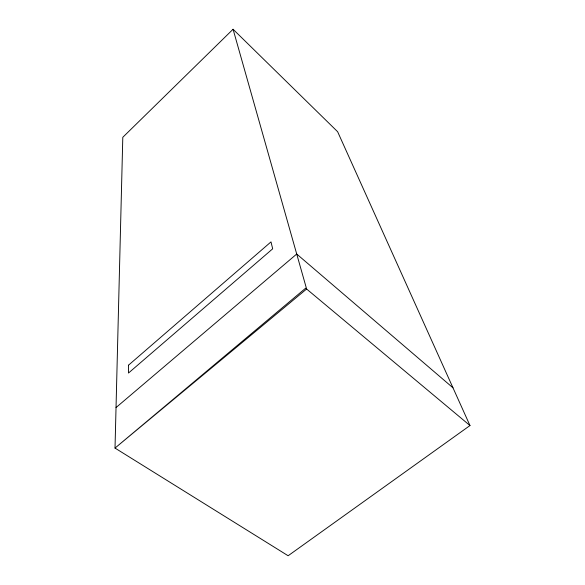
<?xml version="1.0" encoding="UTF-8"?>
<svg xmlns="http://www.w3.org/2000/svg" width="585" height="585" viewBox="0 0 585 585"><rect width="100%" height="100%" fill="white"/><g stroke="black" fill="none" stroke-linecap="round" stroke-linejoin="round"><path stroke-width="0.88" d="M233.071 29.25L122.799 137.292L115.018 448.081L288.127 555.75L469.982 425.544L337.625 131.72L233.071 29.25L306.62 289.005L115.018 448.081L305.641 288.193L469.982 425.544M116.035 407.562L296.719 254.022L452.987 387.818M128.546 365.157L128.488 373.047L272.683 248.815L270.994 241.89L128.546 365.157"/></g></svg>
